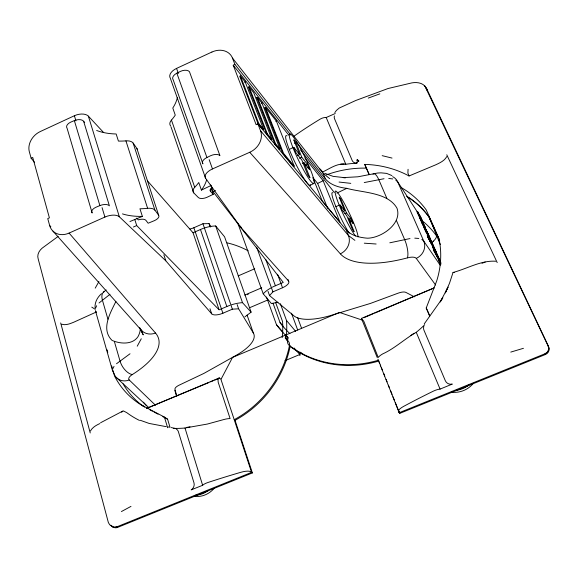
<?xml version="1.0" encoding="UTF-8"?>
<svg xmlns="http://www.w3.org/2000/svg" width="578" height="578" viewBox="0 0 578 578"><rect width="100%" height="100%" fill="white"/><g stroke="black" fill="none" stroke-linecap="round" stroke-linejoin="round"><path stroke-width="0.87" d="M95.059 307.792C94.633 302.359 97.472 297.143 101.526 293.675M420.076 216.851L425.603 228.035L425.105 228.267L423.024 224.553M435.602 251.856L438.037 256.834L435.574 251.835M287.541 340.724A5.527 5.13 -41.1 0 1 286.428 338.968L285.308 338.007L285.525 335.117L232.544 357.414L221.215 378.93M408.068 169.296L407.902 172.93A4.602 2.023 -23.1 0 0 407.967 173.248L409.043 175.972L435.74 164.809C439.865 162.873 444.561 160.785 446.787 156.573M280.373 303.703L286.507 320.472A94.474 84.879 -48.4 0 1 286.486 334.25L286.016 338.816M300.054 352.06L299.809 354.509L300.242 355.116L299.404 355.044M495.7 261.242C480.975 260.216 467.046 268.799 453.036 272.462L449.511 283.234L445.327 292.945L448.029 287.121L440.241 301.954L442.827 297.749L424.23 323.918M357.24 161.854L356.886 163.198A102.624 93.593 -28.6 0 0 345.803 164.268C337.364 162.844 329.72 168.718 322.445 172.071M115.903 301.456C110.333 312.936 100.623 329.207 112.038 340.384C120.058 343.961 132.499 344.965 137.998 336.663A73.558 29.695 -15.6 0 0 140.273 329.417M429.7 316.152L426.217 308.009L436.563 281.349A91.664 83.68 -29 0 0 438.868 238.252L426.196 209.901A91.664 83.68 -29 0 0 401.45 187.698M95.457 308.377L96.671 305.726M290.734 134.999L234.928 64.425L233.223 65.213L256.119 124.667L257.875 123.88L346.099 229.755A77.17 32.549 -23.7 0 0 367.5 238.194C381.205 238.064 402.411 223.809 396.999 208.225C387.896 192.207 362.825 192.85 346.8 188.334A75.386 34.89 -24.2 0 1 325.327 178.747L296.312 142.051M378.445 360.217A102.306 93.708 -28.7 0 1 289.405 345.586A5.556 5.159 -41.4 0 1 287.634 340.399A5.534 5.123 -42.3 0 0 287.483 337.422L287.685 337.01L285.705 335.045L339.452 312.423L361.994 320.01M112.717 368.872L114.025 366.387M95.211 288.155L98.91 281.587M137.239 346.2L141.278 338.766M377.224 357.529L361.416 318.341L363.815 321.303L378.236 357.457A11.531 3.721 -21.2 0 1 382.744 353.881C394.962 348.31 404.745 338.838 416.254 332.292A102.718 93.781 -28.5 0 0 424.678 324.778M90.428 431C92.408 427.366 96.23 425.198 99.893 423.551M334.843 112.58L336.367 110.485L339.221 108.05L355.781 100.485L388.048 88.521L411.919 82.871C416.933 82.004 423.255 82.741 425.921 87.668M121.604 412.193L123.381 410.9L126.792 412.67A100.131 89.561 -48.6 0 0 139.5 420.444M414.375 296.81L405.821 292.374A8.453 3.049 -22 0 0 398.155 293.162L370.433 303.428L331.042 315.4A43.877 16.646 -21 0 1 293.891 315.819L269.543 295.582L272.924 291.854L282.526 287.75A9.277 3.735 -20.1 0 0 288.523 280.973L287.902 279.297M247.666 294.744L248.2 294.188M431.903 242.392L433.392 241.171M103.426 292.143L106.179 289.954M99.04 302.98L109.979 294.31M244.899 316.86L251.098 312.163L224.589 236.814L215.681 225.969A20.273 9.241 -19 0 0 204.28 228.035M294.151 136.126L295.083 135.425A230.304 98.173 -23.9 0 1 320.046 119.198L321.39 118.49A6.38 3.208 -23.2 0 1 326.202 117.507L335.254 113.505M116.51 363.757L130.021 353.772M58.154 236.409L42.151 248.157C39.022 250.736 36.761 255.05 38.227 259.103L108.353 522.505L109.791 524.947M410.907 335.421L414.13 333.268M100.615 422.728L122.76 411.095M121.416 511.559L130.989 506.379M240.369 75.899L239.711 76.231L258.12 123.902L262.896 129.638L263.561 129.306L245.216 81.982L240.369 75.899L258.792 123.569L263.561 129.306M244.566 82.314L245.216 81.982M249.046 86.787L248.403 87.119L266.668 134.168L271.277 139.695L271.927 139.37L253.72 92.661L249.046 86.787L267.332 133.836L271.927 139.37M256.784 97.617L257.42 97.299L261.935 102.971L280.005 149.081L279.355 149.406L274.911 144.067L256.784 97.617L258.294 99.51M261.307 103.289L261.935 102.971M264.883 107.768L265.504 107.45L276.392 121.12L294.195 166.161L293.573 166.471L282.866 153.618L264.883 107.768L266.516 109.813M176.861 73.182L180.488 71.369A7.384 4.263 -19.9 0 1 189.468 71.715L219.929 155.655A7.68 3.916 -19.8 0 0 210.717 155.67L206.924 157.505A7.673 3.916 -19.7 0 0 202.914 163.877L173.205 79.872A7.377 4.263 -19.8 0 1 176.861 73.182L206.924 157.505M258.12 123.902L258.792 123.569M275.785 121.423L276.392 121.12M266.668 134.168L267.332 133.836M274.911 144.067L275.562 143.741L280.005 149.081M545.018 353.765C547.93 352.688 549.599 349.061 548.168 346.229M294.419 143.286L295.907 142.549L301.788 157.245L307.453 164.297A21.942 2.825 64.1 0 1 309.627 169.715L303.977 162.714L302.475 163.451M289.253 149.442L292.938 147.628M282.866 153.618L283.509 153.3L294.195 166.161M297.395 155.706L299.657 154.593L293.761 139.847A21.942 2.825 64.1 0 1 295.907 142.549M299.534 158.35L301.788 157.245M305.227 165.387L307.453 164.297M307.135 167.83L308.616 167.1M310.14 185.307L313.767 183.551A27.643 3.555 64.1 0 0 298.667 145.259A27.643 3.555 64.1 0 0 292.771 147.202A27.643 3.555 64.1 0 0 313.767 183.551M313.168 177.937L317.64 183.436L323.16 180.755L340.001 222.241L322.184 200.862L312.9 177.742M336.916 193.081L346.8 188.334M211.172 188.377L213.268 194.316L206.967 197.315A7.211 3.511 -19.2 0 1 198.319 197.503L193.76 192.886A10.924 5.375 -19.3 0 1 194.728 187.315A60.632 30.901 -17.7 0 0 198.767 182.518L201.411 190.104L210.977 185.524M335.905 206.714L339.228 205.125M343.195 211.483L344.748 210.746L339.192 197.192A19.63 2.261 64.5 0 1 340.912 199.367L346.46 212.87L351.012 218.542A19.63 2.261 64.5 0 1 353.057 223.52L348.52 217.892L354.155 231.634A19.63 2.261 64.5 0 1 352.472 229.574L346.814 215.789L342.125 209.973A19.63 2.261 64.5 0 1 340.045 204.887L344.748 210.746M344.907 213.607L346.46 212.87M349.48 219.264L351.012 218.542M350.564 221.829L352.096 221.107M420.3 217.422L420.798 217.191L422.641 221.345L422.142 221.576L419.577 217.082L421.998 221.815M420.351 217.884L422.106 222.053A9.284 0.571 64.5 0 0 422.67 223.231C423.262 223.729 422.164 224.242 422.164 223.469A9.277 0.571 64.5 0 1 421.6 222.292A5.838 0.361 64.5 0 1 420.546 220.001L419.845 218.116L420.351 217.884L420.098 217.364A12.189 0.744 64.5 0 1 419.187 215.471L417.54 211.483L420.798 217.191M419.895 218.246L420.401 218.007M425.509 230.362L422.157 223.549L422.872 223.686M422.323 223.794L422.829 223.556M426.759 232.009L427.987 234.784L428.486 234.552L423.183 223.953L423.696 223.729M423.862 227.407L424.36 227.176L428.486 234.552M428.442 236.655L424.266 228.339L424.772 228.1L429.664 237.825L430.386 239.465L427.778 234.892L427.272 235.13L431.463 243.446M426.145 230.622L426.643 230.391M426.058 232.378L426.564 232.146M103.679 132.593L88.369 116.149A10.838 6.141 -15.8 0 0 74.389 115.737L40.337 131.517A16.755 13.489 -43.7 0 0 29.326 151.739L31.125 158.213L34.55 162.389M288.523 280.973L241.149 227.826L205.602 178.27L170.337 78.254A10.939 6.336 -19.8 0 1 176.557 68.406L211.916 52.027M428.399 235.708L428.898 235.47L430.574 239.263L430.075 239.494M433.796 248.699L427.771 237.059L428.276 236.821L434.078 247.174L435.957 251.416L435.458 251.647M429.028 239.097L429.533 238.866L432.922 244.732L431.766 241.886A8.46 0.527 64.6 0 0 430.415 239.039L429.844 239.097M429.656 241.322L430.162 241.091L435.957 251.416M175.141 428.551A5.722 5.173 -59.4 0 0 173.949 428.37A100.355 89.713 -48.5 0 0 184.996 428.016L207.401 424.042L223.491 419.635A11.249 3.576 -18.4 0 1 230.102 418.58L218.181 382.217L218.022 379.486L218.939 378.005L220.854 379.081L251.575 472.378L116.445 527.006A5.787 5.115 -68 0 1 110.636 525.178M31.125 158.213L32.729 157.469L49.405 217.841L47.75 218.592L49.643 225.471L50.842 226.822M434.078 247.174L433.572 247.406L432.33 245.188M438.984 260.62L433.348 249.682L433.861 249.443L435.653 252.615L435.313 251.9A8.648 0.535 64.6 0 1 434.223 249.559L433.24 246.936L433.753 247.659A9.797 0.607 64.7 0 1 435.155 250.195A8.908 0.556 64.7 0 1 437.503 254.898A6.358 0.397 64.7 0 1 438.774 257.73L440.841 262.426M435.27 254.031L435.783 253.793L440.732 262.585M436.014 254.291L436.52 254.06M439.425 259.399L438.861 259.515L439.309 259.139M438.861 259.515L439.367 259.284M440.956 263.857L440.494 264.283M440.436 264.146L440.949 263.908M96.208 312.055L73.695 322.242C69.967 323.716 65.711 325.602 61.709 324.193M49.629 225.478A17.354 14.399 -46.2 0 0 69.085 233.079L104.907 217.061A11.343 5.534 -16.5 0 1 119.343 216.786L165.799 260.808L211.692 313.847A9.197 3.678 -18.8 0 0 222.891 313.233L232.363 309.187L238.613 308.796L253.33 332.971A43.112 16.141 -18.5 0 1 236.127 355.34L203.839 373.439L179.209 385.129A8.179 2.89 -17.8 0 0 174.975 389.261L176.76 396.233M205.602 178.27A11.466 5.722 -19.8 0 1 212.473 168.942L249.725 152.274A17.766 15.136 -33.9 0 0 260.512 130.65M133.402 227.024L136.697 225.565L219.127 309.844L226.836 306.542A20.96 8.28 -19 0 1 229.979 305.321M210.667 184.938L213.036 191.643L215.507 190.545M189.859 228.989A8.858 4.154 -18.7 0 0 193.861 227.739L202.95 223.737L209.063 223.628L210.811 226.706M147.376 180.769L193.045 232.775L200.472 229.502A20.273 9.241 -19 0 1 203.507 228.303M238.201 275.894L254.739 268.763M261.74 287.772L244.74 295.083M272.382 287.172A21.097 8.381 -20.1 0 1 275.41 285.756L283.242 282.411L213.036 191.643M249.725 307.684L267.939 299.91M74.352 120.6L70.668 122.168A7.304 4.118 -15.6 0 0 67.084 128.258L92.169 212.993A7.593 3.779 -16.2 0 1 96.056 207.191L99.893 205.595A7.593 3.786 -16.3 0 1 109.401 205.84L83.622 121.257A7.304 4.125 -15.7 0 0 74.352 120.6L99.893 205.595M363.952 317.683L373.034 313.832M374.681 313.132L434.121 287.923L361.351 318.442M146.855 408.379L219.315 377.925M284.99 360.694L299.809 354.509L294.065 347.97M129.942 221.526L142.376 216.389L139.948 208.774A60.726 31.053 -18.2 0 0 147.621 208.326A10.859 5.281 -17.5 0 1 154.926 210.182L158.625 215.146A7.174 3.461 -17.7 0 1 154.593 220.565L148.149 223.231L145.938 220.384A6.922 3.323 -17.3 0 0 138.337 219.886L136.646 218.13M146.588 408.314L208.896 382.557M210.558 381.87L213.051 380.837M214.713 380.151L219.698 378.091M425.437 87.379A5.397 4.602 -20.9 0 1 426.81 88.99L548.406 346.128A6.141 5.722 2 0 1 545.256 353.664L399.203 412.706L398.545 411.796A11.784 3.309 -20.9 0 1 403.784 406.305A255.7 60.415 -21.8 0 1 433.218 391.212L434.779 390.518A7.189 2.037 -21.4 0 1 440.075 389.102L452.278 384.081A6.033 5.802 -10.1 0 1 445.32 380.7L423.977 330.24A5.903 5.563 -17.8 0 1 423.855 326.447M112.226 526.262A5.773 5.108 -68 0 0 117.522 527.425L252.376 472.927L235.044 420.322L234.22 419.679A100.081 89.879 -48.4 0 0 289.448 345.572A5.549 5.144 -42.7 0 0 287.483 340.464A5.542 5.137 -41.1 0 1 285.72 338.166L285.308 338.007M399.34 412.649L399.832 413.335L545.437 354.495A6.127 5.708 2.1 0 0 548.587 346.973L548.406 346.128M252.376 472.927L250.512 471.662A11.488 3.172 -18.5 0 0 240.621 472.356A242.796 56.391 -18.3 0 0 208.138 482.428L206.577 482.998A6.95 1.929 -18.1 0 0 202.64 485.296L191.166 489.869A5.881 5.361 -65.3 0 0 193.948 482.746L178.429 431.838A5.722 5.173 -59.4 0 0 176.247 429.02M482.016 263.272L485.209 262.051M368.265 98.094L379.833 93.853M116.532 526.97L113.324 527.143L110.752 525.185M510.764 352.096L523.458 348.303M389.803 242.803L409.99 238.562M364.248 182.561L384.023 178.732M277.96 302.258L271.378 303.522L263.214 293.805L237.768 223.086M186.629 427.431L190.01 426.824M340.637 164.188L344.199 164.007M453.036 272.462L454.236 272.599M364.299 243.186L376.134 244.003M414.773 238.15L418.79 238.454M339.055 182.048L350.788 183.356M388.741 178.458L392.729 178.934M168.14 426.961L169.275 427.12M166.182 426.658L149.117 423.428L140.302 420.293M173.725 428.24L175.43 428.58L173.451 428.11M382.181 155.655L392.029 158.083M324.771 173.321L333.065 176.348L345.434 177.771L343.245 177.619L357.919 176.796L377.542 173.032L380.981 172.844L386.588 173.386L391.906 175.567M116.445 527.006L117.522 527.425M170.055 427.373L167.584 419.187L164.412 417.063L141.531 405.113A89.648 80.212 -48.2 0 1 114.56 376.09L112.862 370.151M150.02 409.932L152.448 411.211M154.044 412.049L158.025 414.151M162.808 416.666L167.584 419.187M302.872 354.018L301.268 352.804M144.731 407.129L141.567 404.997A88.434 79.403 -48.3 0 1 123.121 383.893M141.567 404.997L143.799 406.486M91.786 307.149L94.987 309.165A4.378 1.879 -16.9 0 1 95.298 309.353M354.892 240.347L348.455 235.542L260.49 130.657L257.875 123.88M116.619 377.766L148.777 407.562M329.655 178.653L323.095 173.248L232.464 58.06A17.174 14.118 -33.5 0 0 211.924 52.042M421.832 239.451L423.739 241.077L440.212 265.251M288.075 337.538L285.705 335.045M395.778 180.112L397.743 181.94L418.45 213.636M113.787 372.962A13.207 11.849 -45.9 0 0 129.241 379.999L155.496 405.25M146.545 405.835L143.38 402.165M210.081 189.902L210.681 191.607L213.268 194.316M420.09 216.822L422.641 221.345M215.681 225.969L242.493 302.662L251.098 312.163M249.725 152.274L340.363 253.843A92.776 37.816 -23.5 0 0 407.418 257.867A11.965 4.552 -22.5 0 1 416.283 258.402L435.61 285.019M52.981 231.157L141.885 330.826M285.72 338.166L286.428 338.968M286.594 339.467L287.743 340.774M266.494 297.027L276.479 324.713L282.931 332.112M285.525 335.117L286.233 335.926M287.483 337.422L288.184 338.231M69.093 233.093L155.518 333.051A88.398 34.463 -15.7 0 1 132.275 374.58A11.509 4.256 -17 0 0 129.241 379.999M273.083 303.399L280.063 322.64L282.909 325.956M425.776 87.928L548.58 346.973M286.507 320.472L295.633 331.367M299.657 154.593L293.776 147.274A21.942 2.825 64.1 0 0 295.987 152.816L301.853 160.084L307.857 175.112A21.942 2.825 64.1 0 0 309.967 177.684L303.977 162.714M304.946 157.931L323.16 180.755M233.223 65.213L288.805 135.165M300.589 150.005L334.272 192.402M438.767 260.671L438.305 260.078L440.544 264.659M96.649 130.469A58.602 33.538 -18 0 0 116.156 133.98L118.418 141.09A58.804 33.314 -18 0 0 125.925 140.873A10.534 5.679 -17.2 0 1 133.142 143.091L136.928 148.503A6.958 3.721 -17.4 0 1 137.297 149.608M426.289 88.29L424.498 85.645L425.162 86.635M437.452 256.986L437.134 256.451M113.404 372.34L112.645 371.105L95.457 310.791L96.244 312.163M422.157 223.549L422.374 223.924M422.612 223.809L422.771 224.387M430.35 238.895L430.574 239.263M433.348 249.682L434.772 252.203M424.266 228.339L426.333 232.024M427.156 233.498L427.98 234.971M427.771 237.059L431.499 243.706M419.505 215.999L417.041 211.714L418.689 215.702A12.189 0.751 64.5 0 0 419.599 217.603L419.845 218.116M425.603 228.035L422.966 223.361L423.183 223.953M423.631 226.121L428.898 235.47M427.272 235.13L428.804 237.869M435.509 252.767L436.412 254.486M440.147 263.315L439.88 262.744M139.529 327.654L143.25 334.864L139.934 328.066M428.666 237.067L429.165 238.064M440.682 263.691L438.81 259.862L440.472 262.715M423.342 225.565L422.865 224.596M435.913 254.089L436.108 254.493M419.498 215.009L430.133 238.938M426.217 308.009L427.286 310.234M436.751 255.194L437.084 255.91M446.772 154.767L497.203 262.593M409.043 175.972A102.385 93.419 -28.5 0 0 364.761 164.405L369.132 174.289M435.639 253.525L435.386 252.969M408.205 197.163A90.399 82.791 -28.7 0 1 429.107 216.996L439.482 240.231M439.714 241.084L428.977 217.053A90.399 82.791 -28.8 0 0 406.666 196.325M440.299 244.501L429.107 216.996M430.856 240.578L437.055 254.566M437.784 256.213L439.966 261.148M422.655 223.318L424.36 227.176M427.778 234.892L429.533 238.866M428.276 236.821L430.162 241.091M433.861 249.443L435.783 253.793M386.855 198.362L378.828 179.736A13.33 4.024 75.8 0 0 373.005 174.173M396.349 220.355L404.687 239.675A13.699 4.241 74.8 0 1 407.418 257.867M427.641 310.978L429.721 315.841M364.761 164.405L369.053 174.433M438.269 257.961L438.579 258.706M437.286 256.365L437.495 256.885M326.202 117.507L345.803 164.268M416.254 332.292L440.075 389.102M432.026 243.837L432.185 244.227M325.327 178.747L323.095 173.248A14.038 12.217 -39.4 0 0 319.612 168.725M346.099 229.755L348.455 235.542A14.414 12.94 -40.2 0 1 340.363 253.843M317.64 183.436L327.661 208.326M398.842 410.842L399.832 413.335M379.11 361.879L380.772 366.04M381.437 367.709L382.426 370.202M383.756 373.533L384.746 376.032M386.075 379.363L387.072 381.856M388.394 385.186L389.391 387.686M390.721 391.01L392.043 394.34M393.04 396.84L394.362 400.164M395.359 402.664L399.008 411.818M377.889 359.198L379.558 363.381M380.223 365.05L399.203 412.706M265.504 107.45L283.509 153.3M278.697 147.73L279.355 149.406M257.42 97.299L275.562 143.741M261.935 127.146L262.896 129.638M232.464 58.06L234.928 64.425M297.569 317.495L301.622 328.427M277.541 274.254L282.526 287.75M291.478 313.182L297.706 330.06M265.815 259.587L275.41 285.756M256.625 247.117L272.924 291.854M275.569 302.345L282.57 321.585A90.421 81.231 -48.4 0 1 282.165 337.639M268.019 291.377L269.543 295.582M240.542 226.143L241.149 227.826M176.557 68.406L178.371 73.471M209.149 159.644L212.473 168.942M247.088 315.111L253.33 332.971M209.063 223.628L210.248 227.038M237.132 304.534L238.613 308.796M177.338 97.733A58.515 33.38 -17.4 0 1 172.793 108.035L175.257 115.116A58.718 33.156 -17.4 0 1 171.456 120.079L194.728 187.315M170.98 126.828L193.76 192.886M202.95 223.737L232.363 309.187M200.472 229.502L226.836 306.542M193.861 227.739L222.891 313.233M193.045 232.775L218.838 308.999M209.987 308.739L211.692 313.847M136.928 148.503L158.625 215.146M133.142 143.091L154.926 210.182M163.87 254.826L165.799 260.808M125.925 140.873L147.621 208.326M426.81 88.99L427.207 90.255A5.39 4.595 -20.8 0 0 426.875 89.669M134.84 219.662L136.697 225.565M174.78 390.28L176.369 395.417M184.996 428.016L202.64 485.296M88.369 116.149L119.343 216.786M74.389 115.737L75.942 120.889M102.068 207.618L104.907 217.061M164.412 417.063L167.634 427.763M107.92 319.201L102.443 300.278A12.861 6.936 55.9 0 1 104.322 291.529M114.379 341.54L120.051 361.142A13.207 7.297 57.9 0 0 132.275 374.58M107.06 349.813L107.79 352.356M111.655 365.917L112.385 368.461M60.676 322.929L90.233 432.958M545.256 353.671L545.437 354.495M434.808 252.131A8.648 0.542 64.6 0 1 433.717 249.79L432.727 247.167L433.247 247.89A9.797 0.614 64.7 0 1 433.89 249.017M430.184 239.834A8.46 0.527 64.6 0 1 430.458 240.405M310.538 184.823A27.621 3.641 64.1 0 1 294.361 161.038A27.621 3.641 64.1 0 1 287.042 135.859M355.528 235.997A25.764 2.969 64.5 0 1 337.068 199.489A25.764 2.969 64.5 0 1 343.505 201.895A25.764 2.969 64.5 0 1 357.992 236.915M349.148 233.172A25.75 3.049 64.5 0 1 335.789 206.433A25.75 3.049 64.5 0 1 332.805 192.763M416.283 258.402A13.713 12.506 -31.9 0 0 423.739 241.077L397.743 181.94A13.366 11.842 -33.2 0 0 392.628 176.651M155.518 333.051A14.082 12.615 -40.5 0 1 139.84 328.239M334.431 115.896A5.368 4.602 -26.9 0 0 334.554 118.801L352.175 160.474A5.469 4.79 -26.1 0 0 356.886 163.198A5.332 2.247 4 0 1 357.197 161.847M326.671 174.78A101.685 92.928 -28.4 0 1 366.503 168.147M290.228 345.789A5.534 5.137 -42.7 0 1 290.142 346.359A99.878 89.742 -48.4 0 1 235.044 420.322M227.132 242.854A100.081 89.879 -48.4 0 1 248.258 250.859M210.681 191.607A6.979 3.403 -19.6 0 1 212.025 187.453M170.683 125.975A10.592 5.78 -19.3 0 1 171.456 120.079M263.214 293.805A21.097 8.381 -20.1 0 1 270.952 287.938M206.686 179.548A60.849 30.634 -17.7 0 1 201.411 190.104M231.583 304.779A20.96 8.28 -19 0 1 242.493 302.662M84.691 122.558A58.602 33.538 -18 0 1 83.622 121.257M142.376 216.389A60.943 30.786 -18.2 0 1 122.471 213.896M473.433 383.228A23.806 22.788 -10.1 0 1 451.237 392.202M469.481 384.486A23.936 22.896 -10.5 0 1 456.526 390.28M285.171 334.806A96.569 88.485 -28.7 0 1 276.479 324.713M289.903 333.607A92.429 84.684 -28.7 0 1 280.063 322.64M422.287 220.832A87.105 80.414 -28 0 1 436.361 235.694A10.744 4.133 -29.1 0 1 433.363 241.163M289.686 346.012A5.542 5.151 -41.4 0 0 290.105 346.374A102.096 93.557 -28.7 0 0 378.98 360.997M171.283 427.539A5.534 0.997 7.2 0 1 172.974 427.995M214.546 487.861A23.127 21.176 -64 0 1 193.818 496.235M207.914 490.744A23.25 21.27 -63.8 0 1 195.494 495.23M358.505 161.183L356.72 160.019L358.924 161.067L357.421 159.723L358.505 161.183"/></g></svg>
